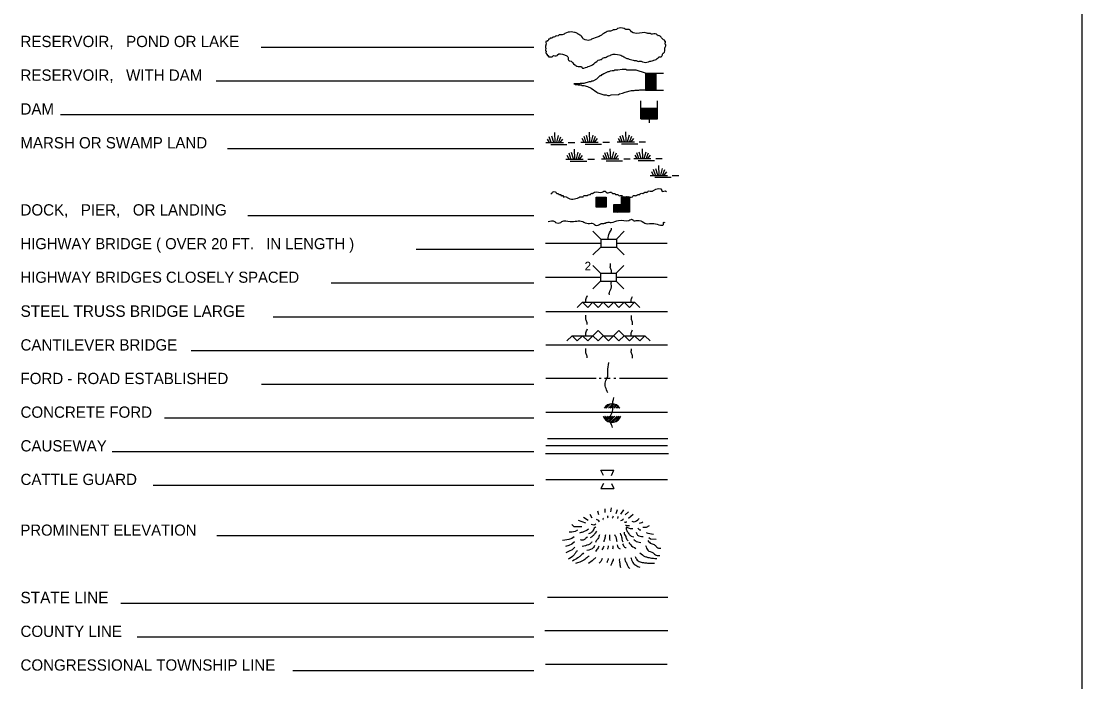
# Model space of a CAD drawing. Extents: x 1640401 to 2170926, y 15777135 to 16153493.
# Drawn here: x 1998438 to 2039188, y 15890608 to 15915975 of the extents above; entities that cross this region are included whole.
import ezdxf

# ---------------------------------------------------------------- set-up
doc = ezdxf.new("R2010")
doc.units = 0
doc.layers.add('L12', color=7, linetype='Continuous')
doc.layers.add('L23', color=7, linetype='Continuous')

msp = doc.modelspace()

# ---------------------------------------------------------------- linework, layer by layer
at = {"layer": 'L12'}
for p, q in [((2018585, 15907457), (2020703, 15907457)), ((2021305, 15907457), (2023263, 15907457)), ((2018580, 15906147), (2020697, 15906147)), ((2021294, 15906147), (2023253, 15906147)), ((2018596, 15904827), (2023269, 15904827)), ((2018596, 15903544), (2023269, 15903544)), ((2018596, 15902261), (2020528, 15902261)), ((2020645, 15902261), (2020719, 15902261)), ((2020845, 15902261), (2021072, 15902261)), ((2021204, 15902261), (2021289, 15902261)), ((2021431, 15902261), (2023269, 15902261)), ((2018596, 15900962), (2023269, 15900962)), ((2018596, 15899679), (2023269, 15899679)), ((2018596, 15898380), (2023269, 15898380))]:
    msp.add_line(p, q, dxfattribs=at)
at = {"layer": 'L23'}
for p, q in [((2007656, 15914981), (2018131, 15914981)), ((2022429, 15913978), (2023121, 15913978)), ((2022429, 15913978), (2022831, 15913582)), ((2022429, 15913946), (2022831, 15913545)), ((2022429, 15913915), (2022831, 15913514)), ((2022429, 15913873), (2022831, 15913471)), ((2022461, 15913978), (2022831, 15913614)), ((2022498, 15913978), (2022831, 15913656)), ((2022535, 15913978), (2022831, 15913698)), ((2022572, 15913978), (2022831, 15913730)), ((2022603, 15913978), (2022831, 15913762)), ((2022646, 15913978), (2022831, 15913799)), ((2022688, 15913978), (2022831, 15913841)), ((2022720, 15913978), (2022831, 15913873)), ((2022751, 15913978), (2022831, 15913904)), ((2022788, 15913978), (2022831, 15913941)), ((2005929, 15913688), (2018131, 15913688)), ((2022429, 15913841), (2022831, 15913440)), ((2022429, 15913804), (2022831, 15913408)), ((2022429, 15913772), (2022831, 15913371)), ((2022429, 15913730), (2022831, 15913329)), ((2022429, 15913698), (2022794, 15913329)), ((2022429, 15913661), (2022762, 15913329)), ((2022429, 15913624), (2022730, 15913329)), ((2022429, 15913582), (2022688, 15913329)), ((2022429, 15913545), (2022656, 15913329)), ((2022429, 15913514), (2022614, 15913329)), ((2022429, 15913482), (2022577, 15913329)), ((2022429, 15913440), (2022535, 15913329)), ((2022429, 15913408), (2022503, 15913329)), ((2022429, 15913371), (2022471, 15913329)), ((2022429, 15913339), (2022435, 15913329)), ((2022831, 15913329), (2023121, 15913329)), ((2022239, 15912220), (2022239, 15912912)), ((2022889, 15912621), (2022889, 15912912)), ((1999947, 15912389), (2018131, 15912389)), ((2022239, 15912220), (2022635, 15912621)), ((2022239, 15912257), (2022603, 15912621)), ((2022239, 15912288), (2022561, 15912621)), ((2022239, 15912331), (2022519, 15912621)), ((2022239, 15912362), (2022487, 15912621)), ((2022239, 15912399), (2022456, 15912621)), ((2022239, 15912436), (2022419, 15912621)), ((2022239, 15912479), (2022376, 15912621)), ((2022239, 15912516), (2022345, 15912621)), ((2022239, 15912547), (2022313, 15912621)), ((2022239, 15912579), (2022281, 15912621)), ((2022271, 15912220), (2022672, 15912621)), ((2022303, 15912220), (2022704, 15912621)), ((2022345, 15912220), (2022746, 15912621)), ((2022376, 15912220), (2022778, 15912621)), ((2022413, 15912220), (2022815, 15912621)), ((2022445, 15912220), (2022846, 15912621)), ((2022487, 15912220), (2022889, 15912621)), ((2022519, 15912220), (2022889, 15912589)), ((2022556, 15912220), (2022889, 15912558)), ((2022593, 15912220), (2022889, 15912521)), ((2022635, 15912220), (2022889, 15912479)), ((2022672, 15912220), (2022889, 15912447)), ((2022704, 15912220), (2022889, 15912405)), ((2022735, 15912220), (2022889, 15912373)), ((2022778, 15912220), (2022889, 15912331)), ((2022815, 15912220), (2022889, 15912299)), ((2022846, 15912220), (2022889, 15912262)), ((2022878, 15912220), (2022889, 15912230)), ((2022577, 15912072), (2022577, 15912220)), ((2018739, 15911312), (2018665, 15911449)), ((2018802, 15911322), (2018728, 15911539)), ((2018897, 15911322), (2018823, 15911565)), ((2018955, 15911322), (2018939, 15911697)), ((2019013, 15911322), (2019076, 15911581)), ((2019076, 15911306), (2019172, 15911539)), ((2019145, 15911322), (2019245, 15911449)), ((2020069, 15911333), (2019995, 15911465)), ((2020138, 15911338), (2020064, 15911554)), ((2020227, 15911338), (2020154, 15911581)), ((2020286, 15911338), (2020270, 15911713)), ((2020344, 15911338), (2020412, 15911597)), ((2020412, 15911322), (2020502, 15911555)), ((2020481, 15911338), (2020581, 15911465)), ((2021463, 15911338), (2021389, 15911470)), ((2021526, 15911349), (2021452, 15911565)), ((2021621, 15911349), (2021547, 15911586)), ((2021679, 15911349), (2021664, 15911723)), ((2021738, 15911349), (2021806, 15911607)), ((2021806, 15911333), (2021896, 15911565)), ((2021870, 15911349), (2021970, 15911470)), ((2006362, 15911090), (2018131, 15911090)), ((2018601, 15911312), (2019272, 15911312)), ((2018781, 15911238), (2019404, 15911238)), ((2019451, 15911312), (2019705, 15911312)), ((2019710, 15910689), (2019694, 15911063)), ((2019937, 15911333), (2020602, 15911333)), ((2020111, 15911254), (2020740, 15911254)), ((2020787, 15911333), (2021035, 15911333)), ((2021088, 15910699), (2021072, 15911074)), ((2021331, 15911338), (2021996, 15911338)), ((2021505, 15911264), (2022128, 15911264)), ((2022181, 15911338), (2022429, 15911338)), ((2022318, 15910704), (2022303, 15911079)), ((2019362, 15910678), (2020027, 15910678)), ((2019494, 15910678), (2019420, 15910815)), ((2019562, 15910689), (2019488, 15910905)), ((2019536, 15910604), (2020164, 15910604)), ((2019652, 15910689), (2019578, 15910931)), ((2019768, 15910689), (2019837, 15910947)), ((2019837, 15910673), (2019927, 15910905)), ((2019905, 15910689), (2020006, 15910815)), ((2020212, 15910678), (2020460, 15910678)), ((2020740, 15910689), (2021405, 15910689)), ((2020872, 15910689), (2020798, 15910821)), ((2020935, 15910699), (2020861, 15910916)), ((2020914, 15910615), (2021537, 15910615)), ((2021030, 15910699), (2020956, 15910937)), ((2021146, 15910699), (2021210, 15910958)), ((2021210, 15910678), (2021305, 15910916)), ((2021278, 15910699), (2021379, 15910821)), ((2021590, 15910689), (2021838, 15910689)), ((2021970, 15910699), (2022635, 15910699)), ((2022102, 15910699), (2022028, 15910831)), ((2022171, 15910704), (2022097, 15910921)), ((2022144, 15910620), (2022772, 15910620)), ((2022260, 15910704), (2022186, 15910947)), ((2022376, 15910704), (2022445, 15910963)), ((2022445, 15910689), (2022535, 15910921)), ((2022514, 15910704), (2022614, 15910831)), ((2022820, 15910699), (2023068, 15910699)), ((2022735, 15910055), (2022662, 15910187)), ((2022804, 15910065), (2022730, 15910282)), ((2022894, 15910065), (2022820, 15910303)), ((2022952, 15910065), (2022936, 15910440)), ((2023010, 15910065), (2023079, 15910324)), ((2023079, 15910044), (2023168, 15910282)), ((2023147, 15910065), (2023248, 15910187)), ((2022603, 15910055), (2023269, 15910055)), ((2022778, 15909981), (2023406, 15909981)), ((2023454, 15910055), (2023702, 15910055)), ((2020528, 15908830), (2020919, 15909221)), ((2020528, 15909178), (2020571, 15909221)), ((2020528, 15909147), (2020602, 15909221)), ((2020528, 15909115), (2020639, 15909221)), ((2020528, 15909089), (2020671, 15909221)), ((2020528, 15909041), (2020713, 15909221)), ((2020528, 15909004), (2020745, 15909221)), ((2020528, 15908972), (2020777, 15909221)), ((2020528, 15908941), (2020814, 15909221)), ((2020528, 15908898), (2020856, 15909221)), ((2020528, 15908862), (2020887, 15909221)), ((2020560, 15908830), (2020919, 15909189)), ((2020597, 15908830), (2020919, 15909157)), ((2020639, 15908830), (2020919, 15909115)), ((2020671, 15908830), (2020919, 15909078)), ((2020703, 15908830), (2020919, 15909046)), ((2020740, 15908830), (2020919, 15909015)), ((2020787, 15908830), (2020919, 15908972)), ((2021806, 15908920), (2021505, 15909221)), ((2021806, 15908888), (2021505, 15909189)), ((2021806, 15908846), (2021505, 15909147)), ((2021806, 15908814), (2021505, 15909115)), ((2021806, 15908782), (2021505, 15909078)), ((2021806, 15908745), (2021505, 15909046)), ((2021806, 15908703), (2021505, 15909004)), ((2021806, 15908671), (2021505, 15908972)), ((2021806, 15908957), (2021521, 15909236)), ((2021806, 15908988), (2021553, 15909236)), ((2021796, 15909041), (2021595, 15909236)), ((2021806, 15909062), (2021627, 15909236)), ((2021806, 15909099), (2021664, 15909236)), ((2021806, 15909131), (2021695, 15909236)), ((2021806, 15909173), (2021738, 15909236)), ((2021806, 15909205), (2021769, 15909236)), ((2020814, 15908830), (2020919, 15908941)), ((2020845, 15908830), (2020919, 15908904)), ((2020877, 15908830), (2020919, 15908872)), ((2021489, 15908640), (2021204, 15908920)), ((2021447, 15908640), (2021204, 15908888)), ((2021410, 15908640), (2021204, 15908846)), ((2021379, 15908629), (2021204, 15908814)), ((2021347, 15908640), (2021204, 15908782)), ((2021310, 15908640), (2021204, 15908745)), ((2021262, 15908640), (2021204, 15908703)), ((2021236, 15908629), (2021204, 15908671)), ((2021521, 15908640), (2021220, 15908941)), ((2021553, 15908640), (2021252, 15908941)), ((2021590, 15908640), (2021294, 15908941)), ((2021627, 15908640), (2021331, 15908941)), ((2021664, 15908640), (2021363, 15908941)), ((2021695, 15908640), (2021394, 15908941)), ((2021738, 15908640), (2021437, 15908941)), ((2021769, 15908640), (2021468, 15908941)), ((2021806, 15908640), (2021505, 15908941)), ((2007144, 15908513), (2018131, 15908513)), ((2020703, 15907605), (2020402, 15907906)), ((2021305, 15907605), (2021606, 15907906)), ((2020703, 15907605), (2020703, 15907304)), ((2020703, 15907605), (2021305, 15907605)), ((2021305, 15907605), (2021305, 15907304)), ((2013612, 15907219), (2018131, 15907219)), ((2020703, 15907304), (2020402, 15907003)), ((2020703, 15907304), (2021305, 15907304)), ((2021305, 15907304), (2021606, 15907003)), ((2020697, 15906295), (2020396, 15906596)), ((2021294, 15906295), (2021595, 15906596)), ((2020697, 15906295), (2020697, 15905994)), ((2020697, 15906295), (2021294, 15906295)), ((2021294, 15906295), (2021294, 15905994)), ((2010343, 15905931), (2018131, 15905931)), ((2020697, 15905994), (2020396, 15905699)), ((2020697, 15905994), (2021294, 15905994)), ((2021294, 15905994), (2021595, 15905699)), ((2019805, 15904980), (2020006, 15905181)), ((2019995, 15905181), (2022002, 15905181)), ((2020006, 15905181), (2020206, 15904980)), ((2020206, 15904980), (2020402, 15905181)), ((2020402, 15905181), (2020602, 15904980)), ((2020602, 15904980), (2020803, 15905181)), ((2020803, 15905181), (2021004, 15904980)), ((2021004, 15904980), (2021204, 15905181)), ((2021204, 15905181), (2021405, 15904980)), ((2021405, 15904980), (2021606, 15905181)), ((2021606, 15905181), (2021806, 15904980)), ((2021806, 15904980), (2022002, 15905181)), ((2022002, 15905181), (2022202, 15904980)), ((2008121, 15904621), (2018131, 15904621)), ((2020206, 15903697), (2020602, 15904099)), ((2020602, 15904099), (2021004, 15903697)), ((2021004, 15903697), (2021405, 15904099)), ((2021405, 15904099), (2021806, 15903697)), ((2019404, 15903697), (2019604, 15903898)), ((2019604, 15903898), (2019805, 15903697)), ((2019604, 15903898), (2020402, 15903898)), ((2019805, 15903697), (2020006, 15903898)), ((2020006, 15903898), (2020206, 15903697)), ((2020402, 15903898), (2020602, 15903697)), ((2020602, 15903697), (2020803, 15903898)), ((2020803, 15903898), (2021204, 15903898)), ((2021204, 15903898), (2021405, 15903697)), ((2021405, 15903697), (2021606, 15903898)), ((2021606, 15903898), (2022403, 15903898)), ((2021806, 15903697), (2022002, 15903898)), ((2022002, 15903898), (2022202, 15903697)), ((2022202, 15903697), (2022403, 15903898)), ((2022403, 15903898), (2022603, 15903697)), ((2004968, 15903328), (2018131, 15903328)), ((2007672, 15902039), (2018131, 15902039)), ((2020856, 15901115), (2020977, 15901247)), ((2020919, 15901115), (2021072, 15901263)), ((2021004, 15901115), (2021162, 15901274)), ((2021072, 15901115), (2021220, 15901274)), ((2021136, 15901115), (2021273, 15901247)), ((2021204, 15901115), (2021320, 15901231)), ((2020819, 15900798), (2020845, 15900814)), ((2020835, 15900746), (2020914, 15900814)), ((2020872, 15900703), (2020988, 15900814)), ((2020903, 15900672), (2021051, 15900814)), ((2020935, 15900640), (2021120, 15900814)), ((2020988, 15900614), (2021188, 15900814)), ((2021030, 15900587), (2021252, 15900814)), ((2021093, 15900582), (2021336, 15900814)), ((2021162, 15900571), (2021405, 15900814)), ((2021247, 15900587), (2021468, 15900814)), ((2021289, 15901115), (2021363, 15901194)), ((2021352, 15901115), (2021405, 15901163)), ((2021410, 15901115), (2021431, 15901131)), ((2003939, 15900746), (2018131, 15900746)), ((2018654, 15899948), (2023285, 15899948)), ((2001927, 15899452), (2018131, 15899452)), ((2018580, 15899373), (2023311, 15899373)), ((2020814, 15898528), (2020713, 15898729)), ((2020713, 15898729), (2021210, 15898729)), ((2021115, 15898528), (2021210, 15898729)), ((2003506, 15898164), (2018131, 15898164)), ((2020814, 15898227), (2020713, 15898032)), ((2020713, 15898032), (2021210, 15898032)), ((2021115, 15898227), (2021210, 15898032)), ((2005956, 15896220), (2018131, 15896220)), ((2002270, 15893622), (2018131, 15893622)), ((2018654, 15893860), (2023285, 15893860)), ((2002888, 15892329), (2018131, 15892329)), ((2018554, 15892572), (2023285, 15892572)), ((2008870, 15891035), (2018131, 15891035)), ((2018585, 15891278), (2023253, 15891278))]:
    msp.add_line(p, q, dxfattribs=at)
for points in [[(2039188, 15951932), (2039188, 15781671)], [(2022429, 15913978), (2022070, 15914089), (2021711, 15914089), (2021669, 15914115), (2021526, 15914115), (2021363, 15914089), (2021247, 15914089), (2021204, 15914073), (2021146, 15914073), (2021062, 15914057), (2021019, 15914031), (2020977, 15914031), (2020819, 15913957), (2020761, 15913915), (2020740, 15913915), (2020703, 15913873), (2020676, 15913873), (2020539, 15913746), (2020423, 15913688), (2020396, 15913672), (2020354, 15913672), (2020323, 15913646), (2020254, 15913646), (2020053, 15913587), (2019911, 15913587), (2019895, 15913572), (2019810, 15913572), (2019673, 15913572), (2019694, 15913572), (2019731, 15913545), (2019810, 15913545), (2019837, 15913529), (2019953, 15913529), (2019979, 15913503), (2020011, 15913503), (2020053, 15913503), (2020196, 15913471), (2020338, 15913408), (2020560, 15913249), (2020597, 15913223), (2020819, 15913149), (2020919, 15913149), (2020977, 15913123), (2021046, 15913123), (2021104, 15913149), (2021389, 15913165), (2021431, 15913186), (2021547, 15913207), (2021648, 15913249), (2021885, 15913308), (2021986, 15913308), (2022028, 15913329), (2022171, 15913329), (2022213, 15913345), (2022435, 15913345)], [(2022429, 15913978), (2022429, 15913339)], [(2022429, 15913339), (2022429, 15913329), (2022831, 15913329), (2022831, 15913978)], [(2022878, 15912220), (2022889, 15912220), (2022889, 15912621), (2022239, 15912621)], [(2022239, 15912220), (2022878, 15912220)], [(2020629, 15897023), (2020597, 15897160)], [(2020872, 15897102), (2020877, 15897245)], [(2021093, 15897129), (2021120, 15897282)], [(2021294, 15897065), (2021352, 15897229)], [(2021479, 15897044), (2021590, 15897213)], [(2020138, 15896696), (2019847, 15896807)], [(2020227, 15896796), (2020048, 15896912)], [(2020370, 15896886), (2020296, 15897028)], [(2021648, 15897023), (2021769, 15897139)], [(2021769, 15896896), (2021954, 15897039)], [(2022197, 15896696), (2022287, 15896727), (2022318, 15896754)], [(2019810, 15896432), (2019721, 15896374), (2019594, 15896347), (2019488, 15896347)], [(2019979, 15896564), (2019689, 15896564), (2019636, 15896611), (2019594, 15896648)], [(2022318, 15896548), (2022461, 15896548), (2022572, 15896611)], [(2022445, 15896337), (2022519, 15896310), (2022735, 15896278)], [(2019689, 15896178), (2019594, 15896115), (2019478, 15896073), (2019330, 15896046), (2019235, 15896036)], [(2019694, 15895988), (2019594, 15895898), (2019478, 15895846), (2019346, 15895803)], [(2022556, 15896146), (2022619, 15896094), (2022831, 15896078)], [(2019705, 15895772), (2019604, 15895671), (2019494, 15895618), (2019362, 15895555)]]:
    msp.add_lwpolyline(points, dxfattribs=at)
for points in [[(2020528, 15908830), (2020528, 15909221), (2020919, 15909221), (2020919, 15908830)], [(2021806, 15908941), (2021505, 15908941), (2021505, 15909236), (2021806, 15909236)], [(2021505, 15908640), (2021204, 15908640), (2021204, 15908941), (2021505, 15908941)], [(2021806, 15908640), (2021505, 15908640), (2021505, 15908941), (2021806, 15908941)]]:
    msp.add_lwpolyline(points, close=True, dxfattribs=at)
for centre, start, end in [((2021137, 15900926), 33.1356, 146.8644), ((2021137, 15900925), 198.6495, 341.3505)]:
    msp.add_arc(centre, 355, start, end, dxfattribs=at)
for points in [[(2019314, 15914680), (2019372, 15914654), (2019451, 15914580), (2019451, 15914511), (2019488, 15914453), (2019515, 15914453), (2019710, 15914295), (2019752, 15914274), (2019837, 15914232), (2019979, 15914216), (2019979, 15914195), (2020180, 15914216), (2020222, 15914232), (2020439, 15914337), (2020676, 15914496), (2020740, 15914511), (2020777, 15914554), (2020919, 15914596), (2020977, 15914638), (2021062, 15914654), (2021104, 15914680), (2021431, 15914680), (2021590, 15914612), (2021685, 15914554), (2021743, 15914538), (2021954, 15914475), (2022097, 15914453), (2022128, 15914438), (2022255, 15914438), (2022313, 15914416), (2022535, 15914416), (2022593, 15914438), (2022677, 15914453), (2022751, 15914475), (2022836, 15914511), (2022994, 15914612), (2023021, 15914612), (2023079, 15914680), (2023095, 15914739), (2023121, 15914754), (2023163, 15914839), (2023179, 15914981), (2023205, 15915066), (2023179, 15915098), (2023179, 15915203), (2023163, 15915203), (2023163, 15915224), (2023121, 15915261), (2023095, 15915282), (2023021, 15915362), (2022936, 15915420), (2022894, 15915420), (2022878, 15915446), (2022693, 15915483), (2022656, 15915483), (2022614, 15915504), (2022514, 15915504), (2022471, 15915520), (2022097, 15915504), (2021843, 15915620), (2021827, 15915647), (2021769, 15915663), (2021669, 15915663), (2021606, 15915689), (2021347, 15915689), (2021305, 15915663), (2021220, 15915647), (2021188, 15915647), (2021146, 15915620), (2021004, 15915589), (2020819, 15915504), (2020639, 15915383), (2020354, 15915282), (2020323, 15915261), (2020111, 15915261), (2020011, 15915325), (2019995, 15915362), (2019937, 15915420), (2019868, 15915462), (2019837, 15915483), (2019810, 15915504), (2019694, 15915546), (2019573, 15915562), (2019330, 15915504), (2019187, 15915446), (2019103, 15915446), (2019087, 15915420), (2018971, 15915404), (2018902, 15915362), (2018860, 15915362), (2018844, 15915341), (2018802, 15915325), (2018760, 15915325), (2018728, 15915282), (2018702, 15915282), (2018686, 15915240), (2018644, 15915224)], [(2018644, 15915224), (2018644, 15915203), (2018622, 15915203), (2018601, 15915066), (2018585, 15915024), (2018585, 15914881), (2018585, 15914839), (2018601, 15914839), (2018601, 15914754), (2018622, 15914739), (2018622, 15914712), (2018644, 15914712), (2018644, 15914680), (2018665, 15914654), (2018686, 15914654), (2018702, 15914638), (2018702, 15914612), (2018728, 15914612), (2018844, 15914612), (2018860, 15914638), (2019029, 15914654), (2019045, 15914680), (2019314, 15914680)], [(2018781, 15909363), (2018823, 15909363), (2018855, 15909405), (2018981, 15909405), (2019018, 15909363), (2019061, 15909363), (2019098, 15909321), (2019177, 15909321), (2019177, 15909279), (2019261, 15909279), (2019261, 15909236), (2019304, 15909236), (2019377, 15909236), (2019420, 15909205), (2019863, 15909205), (2019948, 15909236), (2020027, 15909236), (2020069, 15909279), (2020185, 15909279), (2020270, 15909321), (2020312, 15909321), (2020344, 15909363), (2020386, 15909363), (2020470, 15909405), (2020755, 15909405), (2020829, 15909448), (2020872, 15909448), (2020914, 15909405), (2021072, 15909405), (2021115, 15909405), (2021151, 15909363), (2021236, 15909363), (2021278, 15909321), (2021352, 15909321), (2021394, 15909279), (2021521, 15909279), (2021553, 15909236), (2021679, 15909236), (2021722, 15909236), (2021922, 15909236), (2021965, 15909279), (2022081, 15909279), (2022123, 15909321), (2022202, 15909321), (2022244, 15909363), (2022318, 15909363), (2022403, 15909405), (2022445, 15909405), (2022487, 15909405), (2022530, 15909448), (2022688, 15909448), (2022730, 15909479), (2023047, 15909479), (2023047, 15909448), (2023126, 15909448), (2023211, 15909448), (2023211, 15909405)], [(2018686, 15908286), (2018929, 15908286), (2018971, 15908249), (2019172, 15908249), (2019214, 15908286), (2019531, 15908286), (2020011, 15908286), (2020222, 15908207), (2020423, 15908207), (2020460, 15908165), (2020660, 15908165), (2020740, 15908207), (2020819, 15908207), (2020946, 15908249), (2021104, 15908249), (2021389, 15908328), (2021785, 15908328), (2021870, 15908365), (2021912, 15908365), (2021954, 15908328), (2022112, 15908328), (2022355, 15908249), (2022435, 15908207), (2022751, 15908207), (2023121, 15908207), (2023121, 15908249), (2023163, 15908249)], [(2020993, 15907615), (2020993, 15907663), (2021078, 15907906), (2021120, 15907990), (2021120, 15908033)], [(2021120, 15906306), (2021120, 15906369), (2021078, 15906496), (2021078, 15906654), (2021078, 15906665)], [(2021035, 15905472), (2021035, 15905561), (2021120, 15905773), (2021120, 15905973), (2021146, 15905994)], [(2020138, 15905197), (2020138, 15905287), (2020196, 15905440)], [(2021880, 15905197), (2021880, 15905287), (2021928, 15905403)], [(2020180, 15904331), (2020180, 15904394), (2020138, 15904521), (2020138, 15904680), (2020138, 15904690)], [(2021928, 15904320), (2021928, 15904389), (2021885, 15904516), (2021885, 15904669), (2021885, 15904680)], [(2020138, 15903914), (2020138, 15904004), (2020196, 15904157)], [(2021880, 15903914), (2021880, 15904004), (2021928, 15904120)], [(2020180, 15903048), (2020180, 15903111), (2020138, 15903238), (2020138, 15903396), (2020138, 15903407)], [(2021928, 15903037), (2021928, 15903106), (2021885, 15903227), (2021885, 15903386), (2021885, 15903396)], [(2020972, 15901707), (2020887, 15902129), (2020972, 15902340), (2020972, 15902536), (2021019, 15902863)], [(2021162, 15900371), (2021078, 15900798), (2021162, 15901004), (2021162, 15901205), (2021210, 15901527)], [(2020655, 15896754), (2020597, 15896812), (2020544, 15896843)], [(2020798, 15896828), (2020798, 15896880), (2020787, 15896886)], [(2020988, 15896886), (2020977, 15896939), (2020993, 15896986)], [(2021146, 15896896), (2021178, 15896939), (2021194, 15896981)], [(2021347, 15896880), (2021363, 15896907), (2021379, 15896954)], [(2021479, 15896796), (2021553, 15896838), (2021579, 15896870)], [(2021611, 15896748), (2021664, 15896738), (2021706, 15896754)], [(2021896, 15896770), (2021970, 15896754), (2022181, 15896880)], [(2020238, 15896463), (2020011, 15896352), (2019890, 15896321)], [(2020518, 15896553), (2020486, 15896537), (2020396, 15896395), (2020312, 15896321), (2020238, 15896289)], [(2020544, 15896395), (2020497, 15896321), (2020423, 15896231), (2020338, 15896162), (2020301, 15896136)], [(2020518, 15896664), (2020439, 15896627), (2020338, 15896653)], [(2021606, 15896347), (2021621, 15896263), (2021664, 15896189), (2021706, 15896073), (2021764, 15896014)], [(2021653, 15896622), (2021695, 15896611), (2021811, 15896611)], [(2021669, 15896532), (2021706, 15896411), (2021785, 15896294), (2021880, 15896205), (2021970, 15896178)], [(2021685, 15896564), (2021796, 15896506), (2021943, 15896495)], [(2022070, 15896352), (2022123, 15896236), (2022339, 15896189)], [(2022128, 15896506), (2022202, 15896447), (2022244, 15896447)], [(2020196, 15896173), (2020138, 15896120), (2020053, 15896057), (2019927, 15896057)], [(2020365, 15895978), (2020328, 15895930), (2020238, 15895872), (2019985, 15895803)], [(2020655, 15896252), (2020613, 15896131), (2020528, 15896014), (2020497, 15895962)], [(2020887, 15896247), (2020856, 15896104), (2020819, 15895978)], [(2021046, 15896252), (2021035, 15896131), (2021051, 15896030)], [(2021236, 15896263), (2021294, 15896131), (2021320, 15895999)], [(2021447, 15896310), (2021511, 15896131), (2021526, 15896030), (2021553, 15895988)], [(2021785, 15895956), (2021843, 15895877), (2022054, 15895729)], [(2021970, 15896088), (2022023, 15896030), (2022244, 15895962)], [(2022514, 15896030), (2022646, 15895914), (2022788, 15895856), (2022862, 15895772), (2023010, 15895740)], [(2019805, 15895645), (2019736, 15895560), (2019663, 15895460), (2019451, 15895312)], [(2020037, 15895555), (2019927, 15895439), (2019826, 15895365), (2019620, 15895244)], [(2020470, 15895840), (2020428, 15895761), (2020164, 15895645)], [(2020629, 15895819), (2020602, 15895756), (2020497, 15895613)], [(2020819, 15895819), (2020798, 15895756), (2020745, 15895671)], [(2020993, 15895830), (2020977, 15895740), (2020961, 15895698)], [(2021173, 15895830), (2021173, 15895787), (2021162, 15895703)], [(2021331, 15895861), (2021363, 15895777), (2021447, 15895719)], [(2021547, 15895904), (2021579, 15895830), (2021679, 15895745)], [(2022213, 15895555), (2022403, 15895423), (2022519, 15895386), (2022693, 15895354), (2022862, 15895344)], [(2022429, 15895846), (2022514, 15895661), (2022714, 15895555), (2022836, 15895471), (2022973, 15895460)], [(2020254, 15895439), (2020212, 15895402), (2020053, 15895281), (2019731, 15895149)], [(2020513, 15895386), (2020412, 15895286), (2020238, 15895154)], [(2020761, 15895344), (2020719, 15895254), (2020645, 15895164)], [(2020993, 15895339), (2020956, 15895222), (2020935, 15895185)], [(2021188, 15895328), (2021162, 15895238), (2021104, 15895106), (2021088, 15895069)], [(2021421, 15895328), (2021421, 15895228), (2021431, 15895196), (2021447, 15895064), (2021468, 15894995)], [(2021627, 15895365), (2021648, 15895254), (2021706, 15895138), (2021743, 15895053), (2021811, 15894953)], [(2021864, 15895386), (2021885, 15895296), (2021943, 15895185), (2022054, 15895080), (2022202, 15895006)], [(2022023, 15895413), (2022081, 15895312), (2022218, 15895212), (2022387, 15895180), (2022545, 15895164), (2022772, 15895164)]]:
    msp.add_spline(points, degree=3, dxfattribs=at)

# ---------------------------------------------------------------- texts
for s, height, p in [('RESERVOIR,   POND OR LAKE', 433.31, (1998411, 15914981)), ('RESERVOIR,   WITH DAM', 433.31, (1998411, 15913688)), ('DAM', 433.3, (1998411, 15912389)), ('MARSH OR SWAMP LAND', 433.31, (1998405, 15911090)), ('DOCK,   PIER,   OR LANDING', 433.31, (1998411, 15908513)), ('HIGHWAY BRIDGE ( OVER 20 FT.   IN LENGTH )', 425.01, (1998411, 15907219)), ('2', 333, (2020085, 15906406)), ('HIGHWAY BRIDGES CLOSELY SPACED', 425.01, (1998411, 15905931)), ('STEEL TRUSS BRIDGE LARGE', 441.61, (1998411, 15904621)), ('CANTILEVER BRIDGE', 433.31, (1998411, 15903328)), ('FORD - ROAD ESTABLISHED', 433.31, (1998411, 15902039)), ('CONCRETE FORD', 433.31, (1998411, 15900746)), ('CAUSEWAY', 433.3, (1998411, 15899452)), ('CATTLE GUARD', 433.31, (1998411, 15898164)), ('PROMINENT ELEVATION', 425.01, (1998411, 15896220)), ('STATE LINE', 441.6, (1998411, 15893622)), ('COUNTY LINE', 433.31, (1998411, 15892329)), ('CONGRESSIONAL TOWNSHIP LINE', 433.31, (1998411, 15891035))]:
    msp.add_text(s, height=height, dxfattribs=at).set_placement(p)

doc.saveas('drawing.dxf')
